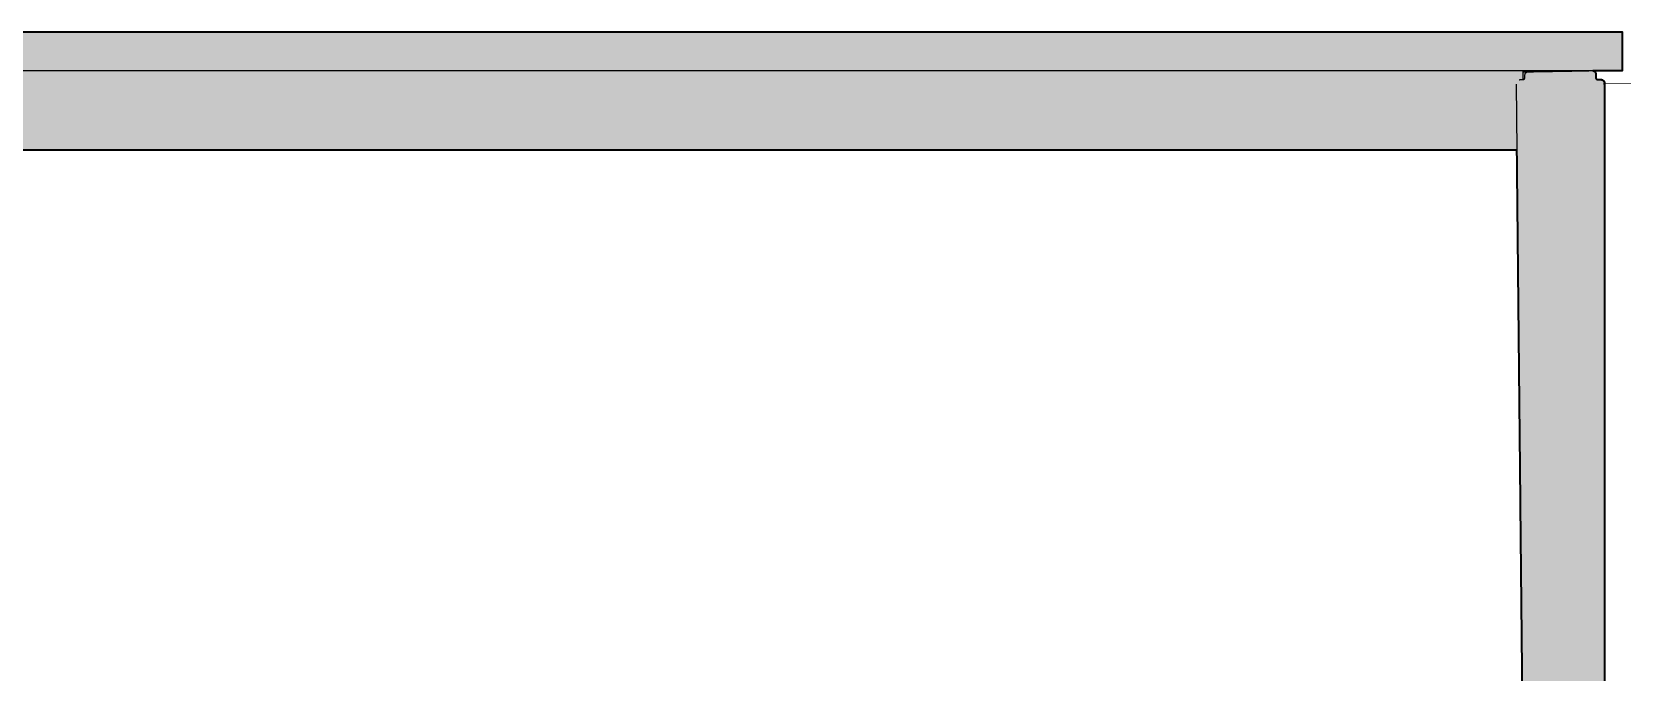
# Model space of a CAD drawing. Header units: millimetres. Extents: x 0 to 3025, y -1185 to 724.
# Drawn here: x 966 to 1866, y 362 to 724 of the extents above; entities that cross this region are included whole.
import ezdxf

# ---------------------------------------------------------------- set-up
doc = ezdxf.new("R2010")
doc.units = ezdxf.units.MM
doc.layers.add('Blocks', color=7, linetype='Continuous')
doc.layers.add('Blocks$Fill', color=7, linetype='Continuous', true_color=0xffffff)
doc.layers.add('Blocks$Inner', color=7, linetype='Continuous', lineweight=25, true_color=0x007f00)
doc.layers.add('Blocks$Outline', color=7, linetype='Continuous', lineweight=35, true_color=0xff3f3f)

# ---------------------------------------------------------------- blocks, each defined once
blk = doc.blocks.new('Pluralis Office Desk Front')
at = {"layer": 'Blocks$Fill'}
blk.add_hatch(color=256, dxfattribs=at).paths.add_polyline_path([(65.88, 702.5), (65.88, 724.5), (105.88, 724.5), (1865.88, 724.5), (1865.88, 702.5), (1849.35, 702.5), (1849.42, 702.49), (1849.46, 702.48), (1849.49, 702.47), (1849.52, 702.46), (1849.56, 702.45), (1849.59, 702.44), (1849.63, 702.43), (1849.66, 702.42), (1849.69, 702.4), (1849.73, 702.39), (1849.76, 702.38), (1849.8, 702.36), (1849.83, 702.35), (1849.86, 702.33), (1849.9, 702.31), (1849.93, 702.3), (1849.96, 702.28), (1850, 702.26), (1850.03, 702.24), (1850.06, 702.22), (1850.09, 702.2), (1850.12, 702.18), (1850.16, 702.15), (1850.19, 702.13), (1850.22, 702.11), (1850.25, 702.08), (1850.28, 702.06), (1850.31, 702.03), (1850.33, 702.01), (1850.36, 701.98), (1850.39, 701.96), (1850.42, 701.93), (1850.45, 701.9), (1850.47, 701.87), (1850.5, 701.84), (1850.52, 701.81), (1850.55, 701.78), (1850.57, 701.75), (1850.59, 701.72), (1850.62, 701.69), (1850.64, 701.66), (1850.66, 701.62), (1850.68, 701.59), (1850.7, 701.56), (1850.72, 701.52), (1850.74, 701.49), (1850.76, 701.46), (1850.78, 701.42), (1850.79, 701.39), (1850.81, 701.35), (1850.82, 701.32), (1850.84, 701.28), (1850.85, 701.25), (1850.87, 701.21), (1850.88, 701.18), (1850.89, 701.14), (1850.9, 701.1), (1850.91, 701.07), (1850.92, 701.03), (1850.93, 701), (1850.94, 700.96), (1850.94, 700.92), (1850.95, 700.89), (1850.96, 700.84), (1850.97, 700.79), (1850.97, 700.74), (1850.98, 700.7), (1850.98, 700.65), (1850.99, 700.6), (1850.99, 700.55), (1850.99, 700.5), (1850.99, 698.52), (1850.99, 698.48), (1850.99, 698.45), (1850.99, 698.43), (1851, 698.41), (1851, 698.39), (1851, 698.37), (1851, 698.34), (1851.01, 698.32), (1851.01, 698.3), (1851.02, 698.28), (1851.03, 698.25), (1851.03, 698.23), (1851.04, 698.21), (1851.05, 698.19), (1851.05, 698.16), (1851.06, 698.14), (1851.07, 698.12), (1851.08, 698.1), (1851.09, 698.08), (1851.1, 698.06), (1851.12, 698.03), (1851.13, 698.01), (1851.14, 697.99), (1851.15, 697.97), (1851.17, 697.95), (1851.18, 697.93), (1851.2, 697.91), (1851.21, 697.89), (1851.23, 697.87), (1851.24, 697.85), (1851.26, 697.84), (1851.28, 697.82), (1851.29, 697.8), (1851.31, 697.78), (1851.33, 697.77), (1851.35, 697.75), (1851.37, 697.74), (1851.39, 697.72), (1851.41, 697.71), (1851.43, 697.69), (1851.45, 697.68), (1851.47, 697.67), (1851.49, 697.65), (1851.51, 697.64), (1851.53, 697.63), (1851.55, 697.62), (1851.58, 697.61), (1851.6, 697.6), (1851.62, 697.59), (1851.64, 697.58), (1851.66, 697.57), (1851.69, 697.57), (1851.71, 697.56), (1851.73, 697.55), (1851.75, 697.55), (1851.78, 697.54), (1851.8, 697.54), (1851.82, 697.53), (1851.84, 697.53), (1851.86, 697.53), (1851.89, 697.52), (1851.91, 697.52), (1851.93, 697.52), (1851.95, 697.52), (1851.97, 697.52), (1853.58, 697.49), (1853.71, 697.49), (1853.85, 697.48), (1853.98, 697.47), (1854.12, 697.45), (1854.16, 697.45), (1854.2, 697.44), (1854.24, 697.44), (1854.28, 697.43), (1854.33, 697.42), (1854.37, 697.41), (1854.41, 697.4), (1854.45, 697.39), (1854.49, 697.37), (1854.54, 697.36), (1854.58, 697.34), (1854.62, 697.33), (1854.66, 697.31), (1854.7, 697.29), (1854.75, 697.27), (1854.79, 697.25), (1854.83, 697.23), (1854.87, 697.21), (1854.91, 697.19), (1854.95, 697.16), (1854.99, 697.14), (1855.03, 697.11), (1855.06, 697.08), (1855.1, 697.06), (1855.14, 697.03), (1855.17, 697), (1855.21, 696.96), (1855.25, 696.93), (1855.28, 696.9), (1855.31, 696.87), (1855.35, 696.83), (1855.38, 696.8), (1855.41, 696.76), (1855.44, 696.72), (1855.47, 696.69), (1855.5, 696.65), (1855.52, 696.61), (1855.55, 696.57), (1855.58, 696.53), (1855.6, 696.49), (1855.63, 696.45), (1855.65, 696.41), (1855.67, 696.37), (1855.69, 696.33), (1855.71, 696.28), (1855.73, 696.24), (1855.74, 696.2), (1855.76, 696.16), (1855.78, 696.11), (1855.79, 696.07), (1855.8, 696.03), (1855.82, 695.98), (1855.83, 695.94), (1855.84, 695.9), (1855.85, 695.85), (1855.85, 695.81), (1855.86, 695.77), (1855.87, 695.72), (1855.87, 695.68), (1855.88, 695.64), (1855.88, 695.59), (1855.88, 695.55), (1855.88, 695.51), (1855.88, 695.47), (1855.88, 695.03), (1855.88, 694.95), (1855.88, 694.9), (1855.88, 10.41), (1855.88, 4.5), (1855.88, 4.5), (1855.85, 4.5), (1855.68, 4.5), (1853.38, 4.5), (1848.64, 4.5), (1851.43, 2.19), (1851.45, 2.17), (1851.47, 2.16), (1851.48, 2.14), (1851.5, 2.13), (1851.52, 2.11), (1851.53, 2.1), (1851.55, 2.08), (1851.56, 2.06), (1851.58, 2.04), (1851.59, 2.03), (1851.61, 2.01), (1851.62, 1.99), (1851.64, 1.97), (1851.65, 1.95), (1851.67, 1.93), (1851.68, 1.91), (1851.69, 1.89), (1851.7, 1.87), (1851.72, 1.85), (1851.73, 1.83), (1851.74, 1.81), (1851.75, 1.79), (1851.76, 1.77), (1851.77, 1.74), (1851.78, 1.72), (1851.79, 1.7), (1851.8, 1.68), (1851.81, 1.65), (1851.82, 1.63), (1851.82, 1.61), (1851.83, 1.58), (1851.84, 1.56), (1851.84, 1.54), (1851.85, 1.51), (1851.85, 1.49), (1851.86, 1.47), (1851.86, 1.44), (1851.87, 1.42), (1851.87, 1.39), (1851.87, 1.37), (1851.88, 1.35), (1851.88, 1.32), (1851.88, 1.3), (1851.88, 1.27), (1851.88, 1.25), (1851.88, 1.23), (1851.88, 1.2), (1851.88, 1.18), (1851.88, 1.15), (1851.88, 1.13), (1851.87, 1.11), (1851.87, 1.08), (1851.87, 1.06), (1851.87, 1.04), (1851.86, 1.01), (1851.86, 0.99), (1851.85, 0.97), (1851.85, 0.95), (1851.84, 0.92), (1851.84, 0.9), (1851.83, 0.88), (1851.82, 0.86), (1851.82, 0.84), (1851.81, 0.82), (1851.8, 0.8), (1851.79, 0.77), (1851.78, 0.75), (1851.77, 0.73), (1851.77, 0.71), (1851.76, 0.69), (1851.74, 0.67), (1851.73, 0.65), (1851.72, 0.63), (1851.71, 0.61), (1851.7, 0.59), (1851.69, 0.57), (1851.67, 0.55), (1851.66, 0.53), (1851.65, 0.51), (1851.63, 0.49), (1851.62, 0.47), (1851.6, 0.46), (1851.59, 0.44), (1851.57, 0.42), (1851.56, 0.4), (1851.54, 0.38), (1851.52, 0.37), (1851.51, 0.35), (1851.49, 0.33), (1851.47, 0.32), (1851.45, 0.3), (1851.43, 0.28), (1851.41, 0.27), (1851.4, 0.25), (1851.38, 0.24), (1851.36, 0.22), (1851.34, 0.21), (1851.32, 0.2), (1851.29, 0.18), (1851.27, 0.17), (1851.25, 0.16), (1851.23, 0.15), (1851.21, 0.14), (1851.19, 0.13), (1851.17, 0.12), (1851.14, 0.11), (1851.12, 0.1), (1851.1, 0.09), (1851.08, 0.08), (1851.05, 0.07), (1851.03, 0.06), (1851.01, 0.05), (1850.99, 0.05), (1850.96, 0.04), (1850.94, 0.04), (1850.92, 0.03), (1850.9, 0.03), (1850.87, 0.02), (1850.85, 0.02), (1850.83, 0.01), (1850.8, 0.01), (1850.78, 0.01), (1850.76, 0.01), (1850.74, 0), (1850.71, 0), (1850.69, 0), (1850.67, 0), (1850.65, 0), (1818.12, 0), (1818.09, 0), (1818.07, 0), (1818.05, 0), (1818.03, 0), (1818, 0.01), (1817.98, 0.01), (1817.96, 0.01), (1817.94, 0.01), (1817.91, 0.02), (1817.89, 0.02), (1817.87, 0.03), (1817.84, 0.03), (1817.82, 0.04), (1817.8, 0.04), (1817.78, 0.05), (1817.75, 0.05), (1817.73, 0.06), (1817.71, 0.07), (1817.69, 0.08), (1817.66, 0.09), (1817.64, 0.1), (1817.62, 0.11), (1817.6, 0.12), (1817.57, 0.13), (1817.55, 0.14), (1817.53, 0.15), (1817.51, 0.16), (1817.49, 0.17), (1817.47, 0.18), (1817.45, 0.2), (1817.43, 0.21), (1817.41, 0.22), (1817.39, 0.24), (1817.37, 0.25), (1817.35, 0.27), (1817.33, 0.28), (1817.31, 0.3), (1817.29, 0.32), (1817.27, 0.33), (1817.26, 0.35), (1817.24, 0.37), (1817.22, 0.38), (1817.21, 0.4), (1817.19, 0.42), (1817.17, 0.44), (1817.16, 0.46), (1817.14, 0.47), (1817.13, 0.49), (1817.12, 0.51), (1817.1, 0.53), (1817.09, 0.55), (1817.08, 0.57), (1817.06, 0.59), (1817.05, 0.61), (1817.04, 0.63), (1817.03, 0.65), (1817.02, 0.67), (1817.01, 0.69), (1817, 0.71), (1816.99, 0.73), (1816.98, 0.75), (1816.97, 0.77), (1816.96, 0.8), (1816.95, 0.82), (1816.95, 0.84), (1816.94, 0.86), (1816.93, 0.88), (1816.93, 0.9), (1816.92, 0.92), (1816.92, 0.95), (1816.91, 0.97), (1816.91, 0.99), (1816.9, 1.01), (1816.9, 1.04), (1816.89, 1.06), (1816.89, 1.08), (1816.89, 1.11), (1816.89, 1.13), (1816.88, 1.15), (1816.88, 1.18), (1816.88, 1.2), (1816.88, 1.23), (1816.88, 1.25), (1816.88, 1.27), (1816.88, 1.3), (1816.88, 1.32), (1816.89, 1.35), (1816.89, 1.37), (1816.89, 1.39), (1816.89, 1.42), (1816.9, 1.44), (1816.9, 1.47), (1816.91, 1.49), (1816.91, 1.51), (1816.92, 1.54), (1816.92, 1.56), (1816.93, 1.58), (1816.94, 1.61), (1816.95, 1.63), (1816.95, 1.65), (1816.96, 1.68), (1816.97, 1.7), (1816.98, 1.72), (1816.99, 1.74), (1817, 1.77), (1817.01, 1.79), (1817.02, 1.81), (1817.03, 1.83), (1817.05, 1.85), (1817.06, 1.87), (1817.07, 1.89), (1817.08, 1.91), (1817.1, 1.93), (1817.11, 1.95), (1817.12, 1.97), (1817.14, 1.99), (1817.15, 2.01), (1817.17, 2.03), (1817.18, 2.04), (1817.2, 2.06), (1817.21, 2.08), (1817.23, 2.1), (1817.25, 2.11), (1817.26, 2.13), (1817.28, 2.14), (1817.29, 2.16), (1817.31, 2.17), (1817.33, 2.19), (1820.12, 4.5), (1812.88, 4.5), (1812.8, 12.76), (1806.33, 657.5), (125.43, 657.5), (118.97, 12.76), (118.88, 4.5), (111.65, 4.5), (114.44, 2.19), (114.45, 2.17), (114.47, 2.16), (114.49, 2.14), (114.5, 2.13), (114.52, 2.11), (114.54, 2.1), (114.55, 2.08), (114.57, 2.06), (114.58, 2.04), (114.6, 2.03), (114.61, 2.01), (114.63, 1.99), (114.64, 1.97), (114.66, 1.95), (114.67, 1.93), (114.68, 1.91), (114.7, 1.89), (114.71, 1.87), (114.72, 1.85), (114.73, 1.83), (114.74, 1.81), (114.75, 1.79), (114.77, 1.77), (114.78, 1.74), (114.78, 1.72), (114.79, 1.7), (114.8, 1.68), (114.81, 1.65), (114.82, 1.63), (114.83, 1.61), (114.83, 1.58), (114.84, 1.56), (114.85, 1.54), (114.85, 1.51), (114.86, 1.49), (114.86, 1.47), (114.87, 1.44), (114.87, 1.42), (114.87, 1.39), (114.88, 1.37), (114.88, 1.35), (114.88, 1.32), (114.88, 1.3), (114.88, 1.27), (114.88, 1.25), (114.88, 1.23), (114.88, 1.2), (114.88, 1.18), (114.88, 1.15), (114.88, 1.13), (114.88, 1.11), (114.88, 1.08), (114.87, 1.06), (114.87, 1.04), (114.86, 1.01), (114.86, 0.99), (114.86, 0.97), (114.85, 0.95), (114.84, 0.92), (114.84, 0.9), (114.83, 0.88), (114.83, 0.86), (114.82, 0.84), (114.81, 0.82), (114.8, 0.8), (114.8, 0.77), (114.79, 0.75), (114.78, 0.73), (114.77, 0.71), (114.76, 0.69), (114.75, 0.67), (114.74, 0.65), (114.73, 0.63), (114.72, 0.61), (114.7, 0.59), (114.69, 0.57), (114.68, 0.55), (114.66, 0.53), (114.65, 0.51), (114.64, 0.49), (114.62, 0.47), (114.61, 0.46), (114.59, 0.44), (114.58, 0.42), (114.56, 0.4), (114.54, 0.38), (114.53, 0.37), (114.51, 0.35), (114.49, 0.33), (114.47, 0.32), (114.46, 0.3), (114.44, 0.28), (114.42, 0.27), (114.4, 0.25), (114.38, 0.24), (114.36, 0.22), (114.34, 0.21), (114.32, 0.2), (114.3, 0.18), (114.28, 0.17), (114.26, 0.16), (114.24, 0.15), (114.21, 0.14), (114.19, 0.13), (114.17, 0.12), (114.15, 0.11), (114.13, 0.1), (114.1, 0.09), (114.08, 0.08), (114.06, 0.07), (114.04, 0.06), (114.01, 0.05), (113.99, 0.05), (113.97, 0.04), (113.94, 0.04), (113.92, 0.03), (113.9, 0.03), (113.88, 0.02), (113.85, 0.02), (113.83, 0.01), (113.81, 0.01), (113.78, 0.01), (113.76, 0.01), (113.74, 0), (113.72, 0), (113.69, 0), (113.67, 0), (113.65, 0), (81.12, 0), (81.1, 0), (81.08, 0), (81.05, 0), (81.03, 0), (81.01, 0.01), (80.99, 0.01), (80.96, 0.01), (80.94, 0.01), (80.92, 0.02), (80.89, 0.02), (80.87, 0.03), (80.85, 0.03), (80.82, 0.04), (80.8, 0.04), (80.78, 0.05), (80.76, 0.05), (80.73, 0.06), (80.71, 0.07), (80.69, 0.08), (80.67, 0.09), (80.64, 0.1), (80.62, 0.11), (80.6, 0.12), (80.58, 0.13), (80.56, 0.14), (80.53, 0.15), (80.51, 0.16), (80.49, 0.17), (80.47, 0.18), (80.45, 0.2), (80.43, 0.21), (80.41, 0.22), (80.39, 0.24), (80.37, 0.25), (80.35, 0.27), (80.33, 0.28), (80.31, 0.3), (80.3, 0.32), (80.28, 0.33), (80.26, 0.35), (80.24, 0.37), (80.23, 0.38), (80.21, 0.4), (80.19, 0.42), (80.18, 0.44), (80.16, 0.46), (80.15, 0.47), (80.13, 0.49), (80.12, 0.51), (80.1, 0.53), (80.09, 0.55), (80.08, 0.57), (80.07, 0.59), (80.05, 0.61), (80.04, 0.63), (80.03, 0.65), (80.02, 0.67), (80.01, 0.69), (80, 0.71), (79.99, 0.73), (79.98, 0.75), (79.97, 0.77), (79.97, 0.8), (79.96, 0.82), (79.95, 0.84), (79.94, 0.86), (79.94, 0.88), (79.93, 0.9), (79.92, 0.92), (79.92, 0.95), (79.91, 0.97), (79.91, 0.99), (79.9, 1.01), (79.9, 1.04), (79.9, 1.06), (79.89, 1.08), (79.89, 1.11), (79.89, 1.13), (79.89, 1.15), (79.89, 1.18), (79.89, 1.2), (79.88, 1.23), (79.88, 1.25), (79.89, 1.27), (79.89, 1.3), (79.89, 1.32), (79.89, 1.35), (79.89, 1.37), (79.89, 1.39), (79.9, 1.42), (79.9, 1.44), (79.91, 1.47), (79.91, 1.49), (79.92, 1.51), (79.92, 1.54), (79.93, 1.56), (79.94, 1.58), (79.94, 1.61), (79.95, 1.63), (79.96, 1.65), (79.97, 1.68), (79.98, 1.7), (79.98, 1.72), (79.99, 1.74), (80, 1.77), (80.02, 1.79), (80.03, 1.81), (80.04, 1.83), (80.05, 1.85), (80.06, 1.87), (80.07, 1.89), (80.09, 1.91), (80.1, 1.93), (80.11, 1.95), (80.13, 1.97), (80.14, 1.99), (80.16, 2.01), (80.17, 2.03), (80.19, 2.04), (80.2, 2.06), (80.22, 2.08), (80.23, 2.1), (80.25, 2.11), (80.27, 2.13), (80.28, 2.14), (80.3, 2.16), (80.32, 2.17), (80.33, 2.19), (83.12, 4.5), (78.38, 4.5), (77.2, 4.5), (75.91, 4.5), (75.89, 4.5), (75.88, 4.5), (75.88, 4.5), (75.88, 10.41), (75.88, 694.9), (75.88, 694.95), (75.88, 694.95), (75.88, 695.47), (75.88, 695.51), (75.88, 695.55), (75.89, 695.59), (75.89, 695.64), (75.89, 695.68), (75.9, 695.72), (75.91, 695.77), (75.91, 695.81), (75.92, 695.85), (75.93, 695.9), (75.94, 695.94), (75.95, 695.98), (75.96, 696.03), (75.98, 696.07), (75.99, 696.11), (76, 696.16), (76.02, 696.2), (76.04, 696.24), (76.06, 696.28), (76.08, 696.33), (76.1, 696.37), (76.12, 696.41), (76.14, 696.45), (76.16, 696.49), (76.19, 696.53), (76.21, 696.57), (76.24, 696.61), (76.27, 696.65), (76.3, 696.69), (76.33, 696.72), (76.36, 696.76), (76.39, 696.8), (76.42, 696.83), (76.45, 696.87), (76.49, 696.9), (76.52, 696.93), (76.56, 696.96), (76.59, 697), (76.63, 697.03), (76.66, 697.06), (76.7, 697.08), (76.74, 697.11), (76.78, 697.14), (76.82, 697.16), (76.86, 697.19), (76.9, 697.21), (76.94, 697.23), (76.98, 697.25), (77.02, 697.27), (77.06, 697.29), (77.1, 697.31), (77.15, 697.33), (77.19, 697.34), (77.23, 697.36), (77.27, 697.37), (77.31, 697.39), (77.36, 697.4), (77.4, 697.41), (77.44, 697.42), (77.48, 697.43), (77.52, 697.44), (77.56, 697.44), (77.61, 697.45), (77.65, 697.45), (77.78, 697.47), (77.92, 697.48), (78.05, 697.49), (78.19, 697.49), (79.79, 697.52), (79.82, 697.52), (79.84, 697.52), (79.86, 697.52), (79.88, 697.53), (79.91, 697.53), (79.93, 697.53), (79.95, 697.53), (79.97, 697.54), (80, 697.54), (80.02, 697.55), (80.04, 697.56), (80.07, 697.56), (80.09, 697.57), (80.11, 697.58), (80.13, 697.59), (80.16, 697.59), (80.18, 697.6), (80.2, 697.61), (80.22, 697.63), (80.25, 697.64), (80.27, 697.65), (80.29, 697.66), (80.31, 697.67), (80.33, 697.69), (80.35, 697.7), (80.37, 697.72), (80.39, 697.73), (80.41, 697.75), (80.43, 697.77), (80.45, 697.78), (80.47, 697.8), (80.49, 697.82), (80.51, 697.84), (80.52, 697.86), (80.54, 697.88), (80.56, 697.89), (80.57, 697.91), (80.59, 697.94), (80.6, 697.96), (80.62, 697.98), (80.63, 698), (80.64, 698.02), (80.66, 698.04), (80.67, 698.06), (80.68, 698.09), (80.69, 698.11), (80.7, 698.13), (80.71, 698.15), (80.72, 698.18), (80.72, 698.2), (80.73, 698.22), (80.74, 698.25), (80.74, 698.27), (80.75, 698.29), (80.76, 698.32), (80.76, 698.34), (80.76, 698.36), (80.77, 698.38), (80.77, 698.41), (80.77, 698.43), (80.77, 698.45), (80.78, 698.48), (80.78, 698.5), (80.78, 698.52), (80.78, 700.5), (80.78, 700.55), (80.78, 700.6), (80.78, 700.65), (80.79, 700.7), (80.79, 700.74), (80.8, 700.79), (80.81, 700.84), (80.81, 700.89), (80.82, 700.92), (80.83, 700.96), (80.84, 701), (80.85, 701.03), (80.86, 701.07), (80.87, 701.1), (80.88, 701.14), (80.89, 701.18), (80.9, 701.21), (80.91, 701.25), (80.93, 701.28), (80.94, 701.32), (80.96, 701.35), (80.97, 701.39), (80.99, 701.42), (81.01, 701.46), (81.03, 701.49), (81.04, 701.52), (81.06, 701.56), (81.08, 701.59), (81.11, 701.62), (81.13, 701.66), (81.15, 701.69), (81.17, 701.72), (81.2, 701.75), (81.22, 701.78), (81.24, 701.81), (81.27, 701.84), (81.29, 701.87), (81.32, 701.9), (81.35, 701.93), (81.38, 701.96), (81.4, 701.98), (81.43, 702.01), (81.46, 702.03), (81.49, 702.06), (81.52, 702.08), (81.55, 702.11), (81.58, 702.13), (81.61, 702.15), (81.64, 702.18), (81.67, 702.2), (81.71, 702.22), (81.74, 702.24), (81.77, 702.26), (81.8, 702.28), (81.84, 702.3), (81.87, 702.31), (81.9, 702.33), (81.94, 702.35), (81.97, 702.36), (82, 702.38), (82.04, 702.39), (82.07, 702.4), (82.11, 702.42), (82.14, 702.43), (82.17, 702.44), (82.21, 702.45), (82.24, 702.46), (82.28, 702.47), (82.31, 702.48), (82.34, 702.49), (82.41, 702.5)], flags=0)
at = {"layer": 'Blocks$Inner'}
for p, q in [((1809.88, 697.49), (1809.88, 702.5)), ((1805.96, 694.93), (1812.8, 12.76)), ((1808.41, 697.46), (1809.8, 697.48)), ((1809.88, 701.85), (1812.75, 701.9)), ((1810.78, 698.48), (1810.78, 699.9)), ((1850.98, 698.46), (1850.98, 700.53)), ((1850.99, 698.37), (1850.99, 700.5)), ((1853.58, 697.49), (1851.97, 697.52)), ((1855.88, 694.95), (1855.88, 695.47)), ((1855.88, 10.41), (1855.88, 694.9)), ((1806.33, 657.5), (125.43, 657.5))]:
    blk.add_line(p, q, dxfattribs=at)
blk.add_lwpolyline([(65.88, 702.5), (65.88, 724.5), (105.88, 724.5), (1825.88, 724.5), (1865.88, 724.5), (1865.88, 702.5), (1825.88, 702.5), (105.88, 702.5)], close=True, dxfattribs=at)
for centre, radius, start, end in [((1848.98, 700.53), 2, 0, 79.32427), ((1848.99, 700.5), 2, 0, 11.20137), ((1851.98, 698.48), 1, 180, 268.90279), ((1853.48, 692.08), 5.41, 83.24471, 89.00644), ((1853.88, 695.47), 2, 0, 83.24471)]:
    blk.add_arc(centre, radius, start, end, dxfattribs=at)
at = {"layer": 'Blocks$Inner', "extrusion": (0, 0, -1)}
blk.add_arc((-1851.99, 698.52), 1, 270.99357, 0, dxfattribs=at)
at = {"layer": 'Blocks$Inner'}
for points, knots in [([(1812.75, 701.9), (1812.75, 701.9), (1812.75, 701.9), (1812.75, 701.9), (1812.75, 701.9), (1812.76, 701.9), (1812.76, 701.9), (1812.76, 701.9), (1812.76, 701.9), (1812.76, 701.9), (1812.76, 701.9), (1812.76, 701.9), (1812.77, 701.9), (1812.77, 701.9), (1812.77, 701.9), (1812.78, 701.9), (1812.78, 701.9), (1812.78, 701.9), (1812.78, 701.9), (1812.78, 701.9), (1812.78, 701.9), (1812.78, 701.9), (1812.79, 701.9), (1812.8, 701.9), (1812.81, 701.9), (1812.81, 701.9), (1812.81, 701.9), (1812.82, 701.9), (1812.83, 701.9), (1812.84, 701.9), (1812.86, 701.9), (1812.86, 701.9), (1812.87, 701.9), (1812.87, 701.9), (1812.89, 701.9), (1812.91, 701.91), (1812.94, 701.91), (1812.94, 701.91), (1812.95, 701.91), (1812.96, 701.91), (1812.98, 701.91), (1813.02, 701.91), (1813.05, 701.91), (1813.06, 701.91), (1813.07, 701.91), (1813.07, 701.91), (1813.11, 701.91), (1813.14, 701.91), (1813.17, 701.91), (1813.18, 701.91), (1813.18, 701.91), (1813.19, 701.91), (1813.2, 701.91), (1813.21, 701.91), (1813.22, 701.91), (1813.26, 701.91), (1813.31, 701.91), (1813.35, 701.91), (1813.36, 701.91), (1813.37, 701.91), (1813.38, 701.91), (1813.43, 701.91), (1813.48, 701.92), (1813.53, 701.92), (1813.54, 701.92), (1813.55, 701.92), (1813.55, 701.92), (1813.6, 701.92), (1813.65, 701.92), (1813.7, 701.92), (1813.7, 701.92), (1813.71, 701.92), (1813.72, 701.92), (1813.73, 701.92), (1813.73, 701.92), (1813.74, 701.92), (1813.78, 701.92), (1813.83, 701.92), (1813.87, 701.92), (1813.89, 701.92), (1813.9, 701.92), (1813.91, 701.92), (1813.92, 701.92), (1813.93, 701.92), (1813.94, 701.92), (1813.98, 701.92), (1814.03, 701.92), (1814.08, 701.93), (1814.09, 701.93), (1814.11, 701.93), (1814.12, 701.93), (1814.12, 701.93), (1814.13, 701.93), (1814.14, 701.93), (1814.2, 701.93), (1814.27, 701.93), (1814.33, 701.93), (1814.34, 701.93), (1814.34, 701.93), (1814.35, 701.93), (1814.4, 701.93), (1814.46, 701.93), (1814.52, 701.93), (1814.53, 701.93), (1814.54, 701.93), (1814.55, 701.93), (1814.55, 701.93), (1814.55, 701.93), (1814.56, 701.93), (1814.62, 701.94), (1814.69, 701.94), (1814.76, 701.94), (1814.76, 701.94), (1814.76, 701.94), (1814.77, 701.94), (1814.81, 701.94), (1814.86, 701.94), (1814.91, 701.94), (1814.93, 701.94), (1814.95, 701.94), (1814.97, 701.94), (1815.02, 701.94), (1815.06, 701.94), (1815.11, 701.94), (1815.13, 701.94), (1815.15, 701.94), (1815.18, 701.94), (1815.23, 701.95), (1815.28, 701.95), (1815.33, 701.95), (1815.35, 701.95), (1815.36, 701.95), (1815.38, 701.95), (1815.38, 701.95), (1815.39, 701.95), (1815.39, 701.95), (1815.46, 701.95), (1815.53, 701.95), (1815.6, 701.95), (1815.6, 701.95), (1815.6, 701.95), (1815.61, 701.95), (1815.68, 701.95), (1815.75, 701.95), (1815.82, 701.96), (1815.83, 701.96), (1815.83, 701.96), (1815.83, 701.96), (1815.91, 701.96), (1815.98, 701.96), (1816.05, 701.96), (1816.06, 701.96), (1816.07, 701.96), (1816.07, 701.96), (1816.14, 701.96), (1816.2, 701.96), (1816.26, 701.96), (1816.27, 701.96), (1816.28, 701.96), (1816.29, 701.96), (1816.3, 701.96), (1816.31, 701.96), (1816.32, 701.96), (1816.37, 701.97), (1816.42, 701.97), (1816.47, 701.97), (1816.5, 701.97), (1816.52, 701.97), (1816.55, 701.97), (1816.56, 701.97), (1816.57, 701.97), (1816.58, 701.97), (1816.66, 701.97), (1816.74, 701.97), (1816.83, 701.97), (1816.84, 701.97), (1816.86, 701.97), (1816.87, 701.97), (1816.94, 701.98), (1817.01, 701.98), (1817.08, 701.98), (1817.11, 701.98), (1817.13, 701.98), (1817.16, 701.98), (1817.17, 701.98), (1817.19, 701.98), (1817.21, 701.98), (1817.27, 701.98), (1817.34, 701.98), (1817.41, 701.98), (1817.45, 701.98), (1817.49, 701.99), (1817.53, 701.99), (1817.56, 701.99), (1817.58, 701.99), (1817.6, 701.99), (1817.67, 701.99), (1817.73, 701.99), (1817.8, 701.99), (1817.85, 701.99), (1817.9, 701.99), (1817.95, 701.99), (1817.98, 701.99), (1818, 701.99), (1818.03, 701.99), (1818.15, 702), (1818.26, 702), (1818.38, 702), (1818.41, 702), (1818.44, 702), (1818.47, 702), (1818.59, 702), (1818.7, 702.01), (1818.81, 702.01), (1818.84, 702.01), (1818.88, 702.01), (1818.91, 702.01), (1819.02, 702.01), (1819.13, 702.01), (1819.24, 702.02), (1819.27, 702.02), (1819.31, 702.02), (1819.34, 702.02), (1819.45, 702.02), (1819.55, 702.02), (1819.66, 702.02), (1819.7, 702.02), (1819.74, 702.02), (1819.77, 702.03), (1819.88, 702.03), (1819.98, 702.03), (1820.09, 702.03), (1820.13, 702.03), (1820.17, 702.03), (1820.21, 702.03), (1820.31, 702.03), (1820.42, 702.04), (1820.52, 702.04), (1820.57, 702.04), (1820.61, 702.04), (1820.65, 702.04), (1820.76, 702.04), (1820.86, 702.04), (1820.97, 702.05), (1821.02, 702.05), (1821.07, 702.05), (1821.11, 702.05), (1821.22, 702.05), (1821.32, 702.05), (1821.43, 702.05), (1821.48, 702.05), (1821.53, 702.06), (1821.59, 702.06), (1821.69, 702.06), (1821.79, 702.06), (1821.9, 702.06), (1821.96, 702.06), (1822.01, 702.06), (1822.07, 702.07), (1822.17, 702.07), (1822.28, 702.07), (1822.38, 702.07), (1822.44, 702.07), (1822.5, 702.07), (1822.57, 702.07), (1822.67, 702.08), (1822.77, 702.08), (1822.88, 702.08), (1822.94, 702.08), (1823.01, 702.08), (1823.07, 702.08), (1823.18, 702.08), (1823.28, 702.09), (1823.39, 702.09), (1823.46, 702.09), (1823.53, 702.09), (1823.6, 702.09), (1823.7, 702.09), (1823.81, 702.1), (1823.92, 702.1), (1823.99, 702.1), (1824.07, 702.1), (1824.15, 702.1), (1824.26, 702.1), (1824.37, 702.11), (1824.48, 702.11), (1824.57, 702.11), (1824.66, 702.11), (1824.75, 702.11), (1824.86, 702.11), (1824.98, 702.12), (1825.1, 702.12), (1825.2, 702.12), (1825.31, 702.12), (1825.41, 702.12), (1825.53, 702.13), (1825.66, 702.13), (1825.79, 702.13), (1825.9, 702.13), (1826.02, 702.13), (1826.14, 702.14), (1826.27, 702.14), (1826.4, 702.14), (1826.53, 702.14), (1826.66, 702.15), (1826.78, 702.15), (1826.91, 702.15), (1826.91, 702.15), (1826.92, 702.15), (1826.93, 702.15), (1827.06, 702.15), (1827.19, 702.15), (1827.32, 702.16), (1827.46, 702.16), (1827.6, 702.16), (1827.74, 702.16), (1827.87, 702.17), (1828, 702.17), (1828.12, 702.17), (1828.26, 702.17), (1828.41, 702.18), (1828.55, 702.18), (1828.67, 702.18), (1828.79, 702.18), (1828.9, 702.18), (1829.05, 702.19), (1829.19, 702.19), (1829.33, 702.19), (1829.44, 702.19), (1829.56, 702.2), (1829.67, 702.2), (1829.81, 702.2), (1829.96, 702.2), (1830.1, 702.21), (1830.21, 702.21), (1830.32, 702.21), (1830.43, 702.21), (1830.58, 702.21), (1830.73, 702.22), (1830.88, 702.22), (1830.98, 702.22), (1831.08, 702.22), (1831.19, 702.22), (1831.34, 702.23), (1831.5, 702.23), (1831.65, 702.23), (1831.75, 702.23), (1831.85, 702.24), (1831.95, 702.24), (1832.11, 702.24), (1832.26, 702.24), (1832.42, 702.25), (1832.52, 702.25), (1832.61, 702.25), (1832.7, 702.25), (1832.86, 702.25), (1833.03, 702.26), (1833.19, 702.26), (1833.28, 702.26), (1833.37, 702.26), (1833.45, 702.26), (1833.62, 702.27), (1833.79, 702.27), (1833.96, 702.27), (1834.04, 702.27), (1834.12, 702.28), (1834.2, 702.28), (1834.37, 702.28), (1834.55, 702.28), (1834.72, 702.29), (1834.79, 702.29), (1834.87, 702.29), (1834.95, 702.29), (1835.12, 702.29), (1835.3, 702.3), (1835.47, 702.3), (1835.55, 702.3), (1835.62, 702.3), (1835.69, 702.3), (1835.87, 702.31), (1836.05, 702.31), (1836.22, 702.31), (1836.29, 702.31), (1836.36, 702.31), (1836.43, 702.32), (1836.61, 702.32), (1836.79, 702.32), (1836.97, 702.33), (1837.03, 702.33), (1837.1, 702.33), (1837.16, 702.33), (1837.35, 702.33), (1837.53, 702.34), (1837.71, 702.34), (1837.77, 702.34), (1837.83, 702.34), (1837.89, 702.34), (1838.08, 702.34), (1838.26, 702.35), (1838.45, 702.35), (1838.5, 702.35), (1838.56, 702.35), (1838.61, 702.35), (1838.8, 702.36), (1838.99, 702.36), (1839.18, 702.36), (1839.23, 702.36), (1839.28, 702.37), (1839.33, 702.37), (1839.52, 702.37), (1839.72, 702.37), (1839.91, 702.38), (1839.96, 702.38), (1840, 702.38), (1840.04, 702.38), (1840.23, 702.38), (1840.41, 702.39), (1840.6, 702.39), (1840.61, 702.39), (1840.63, 702.39), (1840.64, 702.39), (1840.68, 702.39), (1840.72, 702.39), (1840.76, 702.39), (1840.95, 702.39), (1841.14, 702.4), (1841.33, 702.4), (1841.35, 702.4), (1841.36, 702.4), (1841.38, 702.4), (1841.42, 702.4), (1841.45, 702.4), (1841.49, 702.4), (1841.71, 702.41), (1841.92, 702.41), (1842.14, 702.42), (1842.18, 702.42), (1842.21, 702.42), (1842.24, 702.42), (1842.43, 702.42), (1842.62, 702.42), (1842.81, 702.43), (1842.85, 702.43), (1842.89, 702.43), (1842.93, 702.43), (1842.96, 702.43), (1842.99, 702.43), (1843.02, 702.43), (1843.25, 702.43), (1843.49, 702.44), (1843.73, 702.44), (1843.75, 702.44), (1843.77, 702.44), (1843.8, 702.44), (1844.04, 702.45), (1844.28, 702.45), (1844.52, 702.46), (1844.54, 702.46), (1844.56, 702.46), (1844.58, 702.46), (1844.76, 702.46), (1844.93, 702.46), (1845.11, 702.47), (1845.17, 702.47), (1845.23, 702.47), (1845.3, 702.47), (1845.31, 702.47), (1845.33, 702.47), (1845.34, 702.47), (1845.49, 702.47), (1845.64, 702.48), (1845.79, 702.48), (1845.89, 702.48), (1845.98, 702.48), (1846.08, 702.48), (1846.09, 702.48), (1846.1, 702.48), (1846.1, 702.48), (1846.26, 702.49), (1846.42, 702.49), (1846.58, 702.49), (1846.68, 702.49), (1846.79, 702.5), (1846.9, 702.5), (1846.9, 702.5), (1846.91, 702.5), (1846.91, 702.5), (1846.94, 702.5), (1846.96, 702.5), (1846.98, 702.5)], [1.5392724, 1.5392724, 1.5392724, 1.5392724, 1.5487292, 1.5487292, 1.5487292, 1.5529756, 1.5529756, 1.5529756, 1.5626909, 1.5626909, 1.5626909, 1.5666789, 1.5666789, 1.5666789, 1.5747569, 1.5747569, 1.5747569, 1.5766454, 1.5766454, 1.5766454, 1.5803822, 1.5803822, 1.5803822, 1.5905763, 1.5905763, 1.5905763, 1.5940855, 1.5940855, 1.5940855, 1.6044923, 1.6044923, 1.6044923, 1.6077888, 1.6077888, 1.6077888, 1.618482, 1.618482, 1.618482, 1.6214921, 1.6214921, 1.6214921, 1.6324916, 1.6324916, 1.6324916, 1.6351953, 1.6351953, 1.6351953, 1.6447105, 1.6447105, 1.6447105, 1.6464302, 1.6464302, 1.6464302, 1.6488986, 1.6488986, 1.6488986, 1.6603717, 1.6603717, 1.6603717, 1.6626019, 1.6626019, 1.6626019, 1.6743322, 1.6743322, 1.6743322, 1.6763052, 1.6763052, 1.6763052, 1.6868291, 1.6868291, 1.6868291, 1.6882917, 1.6882917, 1.6882917, 1.6900085, 1.6900085, 1.6900085, 1.6992823, 1.6992823, 1.6992823, 1.7022419, 1.7022419, 1.7022419, 1.7037117, 1.7037117, 1.7037117, 1.7135166, 1.7135166, 1.7135166, 1.7161872, 1.7161872, 1.7161872, 1.717415, 1.717415, 1.717415, 1.7301463, 1.7301463, 1.7301463, 1.7311183, 1.7311183, 1.7311183, 1.7424681, 1.7424681, 1.7424681, 1.7441185, 1.7441185, 1.7441185, 1.7448216, 1.7448216, 1.7448216, 1.75808, 1.75808, 1.75808, 1.7585249, 1.7585249, 1.7585249, 1.7679975, 1.7679975, 1.7679975, 1.772028, 1.772028, 1.772028, 1.781426, 1.781426, 1.781426, 1.7859715, 1.7859715, 1.7859715, 1.7960522, 1.7960522, 1.7960522, 1.7996347, 1.7996347, 1.7996347, 1.7999244, 1.7999244, 1.7999244, 1.813338, 1.813338, 1.813338, 1.8138802, 1.8138802, 1.8138802, 1.8270413, 1.8270413, 1.8270413, 1.8278495, 1.8278495, 1.8278495, 1.8407446, 1.8407446, 1.8407446, 1.841819, 1.841819, 1.841819, 1.8527833, 1.8527833, 1.8527833, 1.8544479, 1.8544479, 1.8544479, 1.8557751, 1.8557751, 1.8557751, 1.8640992, 1.8640992, 1.8640992, 1.8681511, 1.8681511, 1.8681511, 1.8697123, 1.8697123, 1.8697123, 1.8818544, 1.8818544, 1.8818544, 1.8836336, 1.8836336, 1.8836336, 1.8926823, 1.8926823, 1.8926823, 1.8955577, 1.8955577, 1.8955577, 1.8975899, 1.8975899, 1.8975899, 1.9050452, 1.9050452, 1.9050452, 1.909261, 1.909261, 1.909261, 1.9115971, 1.9115971, 1.9115971, 1.9182014, 1.9182014, 1.9182014, 1.9229643, 1.9229643, 1.9229643, 1.925574, 1.925574, 1.925574, 1.9366675, 1.9366675, 1.9366675, 1.9395135, 1.9395135, 1.9395135, 1.9503708, 1.9503708, 1.9503708, 1.9534546, 1.9534546, 1.9534546, 1.9640741, 1.9640741, 1.9640741, 1.9674068, 1.9674068, 1.9674068, 1.9777774, 1.9777774, 1.9777774, 1.98136, 1.98136, 1.98136, 1.9914807, 1.9914807, 1.9914807, 1.9953122, 1.9953122, 1.9953122, 2.005184, 2.005184, 2.005184, 2.0092728, 2.0092728, 2.0092728, 2.0188872, 2.0188872, 2.0188872, 2.0232347, 2.0232347, 2.0232347, 2.0325905, 2.0325905, 2.0325905, 2.0371906, 2.0371906, 2.0371906, 2.0462938, 2.0462938, 2.0462938, 2.0511447, 2.0511447, 2.0511447, 2.0599971, 2.0599971, 2.0599971, 2.0651057, 2.0651057, 2.0651057, 2.0737004, 2.0737004, 2.0737004, 2.0790603, 2.0790603, 2.0790603, 2.0874037, 2.0874037, 2.0874037, 2.0930088, 2.0930088, 2.0930088, 2.1011069, 2.1011069, 2.1011069, 2.1069553, 2.1069553, 2.1069553, 2.1148102, 2.1148102, 2.1148102, 2.120912, 2.120912, 2.120912, 2.1285135, 2.1285135, 2.1285135, 2.1348758, 2.1348758, 2.1348758, 2.1422168, 2.1422168, 2.1422168, 2.1488407, 2.1488407, 2.1488407, 2.1559201, 2.1559201, 2.1559201, 2.1624587, 2.1624587, 2.1624587, 2.1628161, 2.1628161, 2.1628161, 2.1696233, 2.1696233, 2.1696233, 2.1767806, 2.1767806, 2.1767806, 2.1833266, 2.1833266, 2.1833266, 2.1907145, 2.1907145, 2.1907145, 2.1970299, 2.1970299, 2.1970299, 2.2046514, 2.2046514, 2.2046514, 2.2107332, 2.2107332, 2.2107332, 2.2186117, 2.2186117, 2.2186117, 2.2244365, 2.2244365, 2.2244365, 2.232578, 2.232578, 2.232578, 2.2381398, 2.2381398, 2.2381398, 2.2465343, 2.2465343, 2.2465343, 2.251843, 2.251843, 2.251843, 2.2604876, 2.2604876, 2.2604876, 2.2655463, 2.2655463, 2.2655463, 2.2744434, 2.2744434, 2.2744434, 2.2792496, 2.2792496, 2.2792496, 2.2884015, 2.2884015, 2.2884015, 2.2929529, 2.2929529, 2.2929529, 2.302357, 2.302357, 2.302357, 2.3066562, 2.3066562, 2.3066562, 2.3163125, 2.3163125, 2.3163125, 2.3203595, 2.3203595, 2.3203595, 2.3302695, 2.3302695, 2.3302695, 2.3340627, 2.3340627, 2.3340627, 2.3442259, 2.3442259, 2.3442259, 2.347766, 2.347766, 2.347766, 2.3581811, 2.3581811, 2.3581811, 2.3614693, 2.3614693, 2.3614693, 2.3721367, 2.3721367, 2.3721367, 2.3751726, 2.3751726, 2.3751726, 2.3860938, 2.3860938, 2.3860938, 2.3888759, 2.3888759, 2.3888759, 2.4000483, 2.4000483, 2.4000483, 2.4025791, 2.4025791, 2.4025791, 2.4131966, 2.4131966, 2.4131966, 2.4140013, 2.4140013, 2.4140013, 2.4162824, 2.4162824, 2.4162824, 2.4269387, 2.4269387, 2.4269387, 2.4279587, 2.4279587, 2.4279587, 2.4299857, 2.4299857, 2.4299857, 2.4419203, 2.4419203, 2.4419203, 2.443689, 2.443689, 2.443689, 2.453848, 2.453848, 2.453848, 2.4558779, 2.4558779, 2.4558779, 2.4573923, 2.4573923, 2.4573923, 2.4698348, 2.4698348, 2.4698348, 2.4710956, 2.4710956, 2.4710956, 2.4837894, 2.4837894, 2.4837894, 2.4847988, 2.4847988, 2.4847988, 2.4942212, 2.4942212, 2.4942212, 2.4977383, 2.4977383, 2.4977383, 2.4985021, 2.4985021, 2.4985021, 2.5066733, 2.5066733, 2.5066733, 2.5116942, 2.5116942, 2.5116942, 2.5122054, 2.5122054, 2.5122054, 2.5203579, 2.5203579, 2.5203579, 2.5256548, 2.5256548, 2.5256548, 2.5259087, 2.5259087, 2.5259087, 2.5270325, 2.5270325, 2.5270325, 2.5270325]), ([(1807.55, 697.37), (1807.74, 697.42), (1807.93, 697.44), (1808.22, 697.45), (1808.32, 697.46), (1808.41, 697.46)], [0.01478902, 0.01478902, 0.01478902, 0.01478902, 0.0718121, 0.0718121, 0.10142118, 0.10142118, 0.10142118, 0.10142118]), ([(1809.84, 697.48), (1809.86, 697.49), (1809.88, 697.49), (1809.94, 697.49), (1809.98, 697.5), (1810.03, 697.51), (1810.04, 697.52), (1810.08, 697.53), (1810.11, 697.54), (1810.17, 697.56), (1810.2, 697.57), (1810.26, 697.6), (1810.28, 697.61), (1810.34, 697.65), (1810.38, 697.68), (1810.42, 697.71), (1810.43, 697.72), (1810.46, 697.74), (1810.48, 697.77), (1810.53, 697.82), (1810.55, 697.84), (1810.59, 697.89), (1810.61, 697.92), (1810.65, 697.98), (1810.67, 698.02), (1810.7, 698.08), (1810.71, 698.1), (1810.73, 698.17), (1810.75, 698.22), (1810.76, 698.28), (1810.77, 698.29), (1810.78, 698.37), (1810.78, 698.42), (1810.78, 698.48)], [0.1992257, 0.1992257, 0.1992257, 0.1992257, 0.240896, 0.240896, 0.3168019, 0.3168019, 0.3335713, 0.3335713, 0.3965868, 0.3965868, 0.4596598, 0.4596598, 0.5087838, 0.5087838, 0.6025176, 0.6025176, 0.6123988, 0.6123988, 0.678711, 0.678711, 0.7453755, 0.7453755, 0.8079295, 0.8079295, 0.8882334, 0.8882334, 0.9362873, 0.9362873, 1.0310912, 1.0310912, 1.0603678, 1.0603678, 1.1739491, 1.1739491, 1.1739491, 1.1739491]), ([(1810.78, 699.9), (1810.78, 700.12), (1810.82, 700.34), (1810.95, 700.74), (1811.06, 700.93), (1811.31, 701.27), (1811.47, 701.42), (1811.82, 701.67), (1812.01, 701.76), (1812.39, 701.87), (1812.57, 701.9), (1812.75, 701.9)], [1.2298625, 1.2298625, 1.2298625, 1.2298625, 1.2943291, 1.2943291, 1.3580315, 1.3580315, 1.4217485, 1.4217485, 1.485496, 1.485496, 1.5392724, 1.5392724, 1.5392724, 1.5392724]), ([(1853.43, 697.45), (1853.47, 697.45), (1853.52, 697.45), (1853.61, 697.45), (1853.65, 697.45), (1853.74, 697.44), (1853.79, 697.44), (1853.86, 697.43), (1853.89, 697.43), (1853.97, 697.42), (1854.02, 697.42), (1854.11, 697.4), (1854.16, 697.39), (1854.26, 697.37), (1854.31, 697.36), (1854.38, 697.34), (1854.39, 697.34), (1854.46, 697.31), (1854.51, 697.3), (1854.61, 697.26), (1854.66, 697.24), (1854.76, 697.19), (1854.81, 697.16), (1854.91, 697.1), (1854.96, 697.07), (1855.05, 697), (1855.1, 696.96), (1855.19, 696.88), (1855.23, 696.84), (1855.31, 696.76), (1855.35, 696.72), (1855.43, 696.62), (1855.47, 696.57), (1855.53, 696.48), (1855.56, 696.43), (1855.62, 696.33), (1855.64, 696.28), (1855.69, 696.18), (1855.71, 696.13), (1855.75, 696.03), (1855.76, 695.98), (1855.79, 695.88), (1855.81, 695.84), (1855.83, 695.74), (1855.84, 695.69), (1855.85, 695.59), (1855.86, 695.55), (1855.86, 695.48), (1855.87, 695.46), (1855.87, 695.4), (1855.87, 695.35), (1855.88, 695.26), (1855.88, 695.22), (1855.88, 695.13), (1855.88, 695.09), (1855.88, 695.01), (1855.88, 694.98), (1855.88, 694.95)], [0.3291654, 0.3291654, 0.3291654, 0.3291654, 0.3627397, 0.3627397, 0.3966918, 0.3966918, 0.4313179, 0.4313179, 0.4541654, 0.4541654, 0.4905266, 0.4905266, 0.5276225, 0.5276225, 0.5658692, 0.5658692, 0.5791654, 0.5791654, 0.6178853, 0.6178853, 0.6576505, 0.6576505, 0.7005292, 0.7005292, 0.7434678, 0.7434678, 0.7879823, 0.7879823, 0.8291654, 0.8291654, 0.8739457, 0.8739457, 0.9178117, 0.9178117, 0.9596121, 0.9596121, 1.000264, 1.000264, 1.0397147, 1.0397147, 1.0791654, 1.0791654, 1.1172723, 1.1172723, 1.1545666, 1.1545666, 1.1907659, 1.1907659, 1.2041654, 1.2041654, 1.23873, 1.23873, 1.2728518, 1.2728518, 1.3063749, 1.3063749, 1.3291654, 1.3291654, 1.3291654, 1.3291654])]:
    blk.add_open_spline(points, degree=3, knots=knots, dxfattribs=at)
blk.add_rational_spline([(1809.8, 697.48), (1809.82, 697.48), (1809.84, 697.48)], [1, 0.991941544452, 0.984326518124], degree=2, dxfattribs=at)
blk.add_rational_spline([(1851.96, 697.48), (1852.08, 697.48), (1852.19, 697.48), (1852.82, 697.46), (1853.43, 697.45)], [0.984796927029, 0.992190221622, 1, 0.957823834849, 0.927794273256], degree=2, knots=[0.0610884, 0.0610884, 0.0610884, 0.1029727, 0.1029727, 0.3291654, 0.3291654, 0.3291654], dxfattribs=at)
blk.add_open_spline([(1855.88, 694.9), (1855.88, 694.94), (1855.88, 694.95), (1855.88, 694.95)], degree=3, dxfattribs=at)
at = {"layer": 'Blocks$Outline'}
for points in [[(65.88, 702.5), (65.88, 724.5), (105.88, 724.5), (1825.88, 724.5), (1865.88, 724.5), (1865.88, 702.5), (1849.35, 702.5)], [(1806.33, 657.5), (125.43, 657.5)]]:
    blk.add_lwpolyline(points, dxfattribs=at)
blk.add_rational_spline([(1849.35, 702.5), (1850.71, 702.24), (1850.95, 700.89)], [1, 0.800980205006, 0.94611839731], degree=2, dxfattribs=at)
for points, knots in [([(1855.88, 694.95), (1855.88, 694.95), (1855.88, 694.95), (1855.88, 694.94), (1855.88, 694.92), (1855.88, 694.9), (1855.88, 558), (1855.88, 421.11), (1855.88, 284.21), (1855.88, 147.31), (1855.88, 10.41), (1855.88, 9.23), (1855.88, 8.04), (1855.88, 6.86), (1855.88, 5.68), (1855.88, 4.5), (1855.88, 4.5), (1855.88, 4.5), (1855.88, 4.5), (1855.87, 4.5), (1855.84, 4.5), (1855.81, 4.5), (1855.78, 4.5), (1855.74, 4.5), (1855.61, 4.5), (1855.53, 4.5), (1855.44, 4.5), (1855.34, 4.5), (1855.11, 4.5), (1854.99, 4.5), (1854.85, 4.5), (1854.71, 4.5), (1854.31, 4.5), (1854.06, 4.5), (1853.82, 4.5), (1853.59, 4.5), (1853.38, 4.5), (1852.44, 4.5), (1851.49, 4.5), (1850.54, 4.5), (1849.59, 4.5), (1848.64, 4.5)], [-30.852209, -30.852209, -30.852209, -30.852209, -30.852209, -30.852209, -29.891596, -29.891596, -29.891596, -29.891596, -29.891596, -2.94286, -2.94286, -2.94286, -2.94286, -2.94286, -2.941106, -2.941106, -2.941106, -2.941106, -2.941106, -2.872324, -2.872324, -2.872324, -2.872324, -2.816355, -2.816355, -2.816355, -2.816355, -2.756684, -2.756684, -2.756684, -2.756684, -2.697289, -2.697289, -2.697289, -2.697289, -2.594552, -2.594552, -2.594552, -2.594552, -2.594552, -2.407826, -2.407826, -2.407826, -2.407826, -2.407826, -2.407826]), ([(1820.12, 4.5), (1818.67, 4.5), (1817.23, 4.5), (1815.78, 4.5), (1814.33, 4.5), (1812.88, 4.5), (1812.87, 6.15), (1812.85, 7.8), (1812.83, 9.46), (1812.82, 11.11), (1812.8, 12.76), (1811.51, 141.71), (1810.21, 270.66), (1808.92, 399.6), (1807.63, 528.55), (1806.33, 657.5)], [-1.284949, -1.284949, -1.284949, -1.284949, -1.284949, -1.284949, -1, -1, -1, -1, -1, 0, 0, 0, 0, 0, 25.384791, 25.384791, 25.384791, 25.384791, 25.384791, 25.384791])]:
    blk.add_open_spline(points, degree=5, knots=knots, dxfattribs=at)
for points, weights, degree, knots in [([(1850.95, 700.89), (1850.99, 700.7), (1850.99, 700.5), (1850.99, 699.51), (1850.99, 698.5), (1850.99, 698.48)], [1, 0.995226233656, 1, 1, 1, 1], 2, [-0.01539376, -0.01539376, -0.01539376, 0.00000007, 0.00000007, 0.07797776, 0.07971686, 0.07971686, 0.07971686]), ([(1850.99, 698.48), (1851, 698.17), (1851.13, 697.87), (1851.37, 697.64), (1851.67, 697.52), (1851.97, 697.52), (1852.29, 697.51), (1852.61, 697.51), (1852.93, 697.5), (1853.25, 697.5), (1853.58, 697.49), (1853.68, 697.49), (1853.79, 697.49), (1853.9, 697.48), (1854.01, 697.47), (1854.12, 697.45), (1854.71, 697.39), (1855.26, 697.11), (1855.68, 696.64), (1855.88, 696.06), (1855.88, 695.47), (1855.88, 695.38), (1855.88, 695.29), (1855.88, 695.21), (1855.88, 695.12), (1855.88, 695.03)], [0.982643956253, 0.878453940893, 0.828094537588, 0.831565746337, 0.888867567141, 1, 1, 1, 1, 1, 1, 0.999494479508, 0.999241719261, 0.999241719261, 0.999494479508, 1, 0.89901559927, 0.848523398905, 0.848523398905, 0.89901559927, 1, 1, 1, 1, 1, 1], 5, [-31.1700897, -31.1700897, -31.1700897, -31.1700897, -31.1700897, -31.1700897, -31.1017109, -31.1017109, -31.1017109, -31.1017109, -31.1017109, -31.0288436, -31.0288436, -31.0288436, -31.0288436, -31.0288436, -31.0041238, -31.0041238, -31.0041238, -31.0041238, -31.0041238, -30.8720952, -30.8720952, -30.8720952, -30.8720952, -30.8720952, -30.8522089, -30.8522089, -30.8522089, -30.8522089, -30.8522089, -30.8522089])]:
    blk.add_rational_spline(points, weights, degree=degree, knots=knots, dxfattribs=at)
blk.add_open_spline([(1855.88, 695.03), (1855.88, 695.01), (1855.88, 694.98), (1855.88, 694.95)], degree=3, dxfattribs=at)

msp = doc.modelspace()

# ---------------------------------------------------------------- block references
at = {"layer": 'Blocks'}
msp.add_blockref('Pluralis Office Desk Front', (0, 0), dxfattribs=at)

doc.saveas('drawing.dxf')
